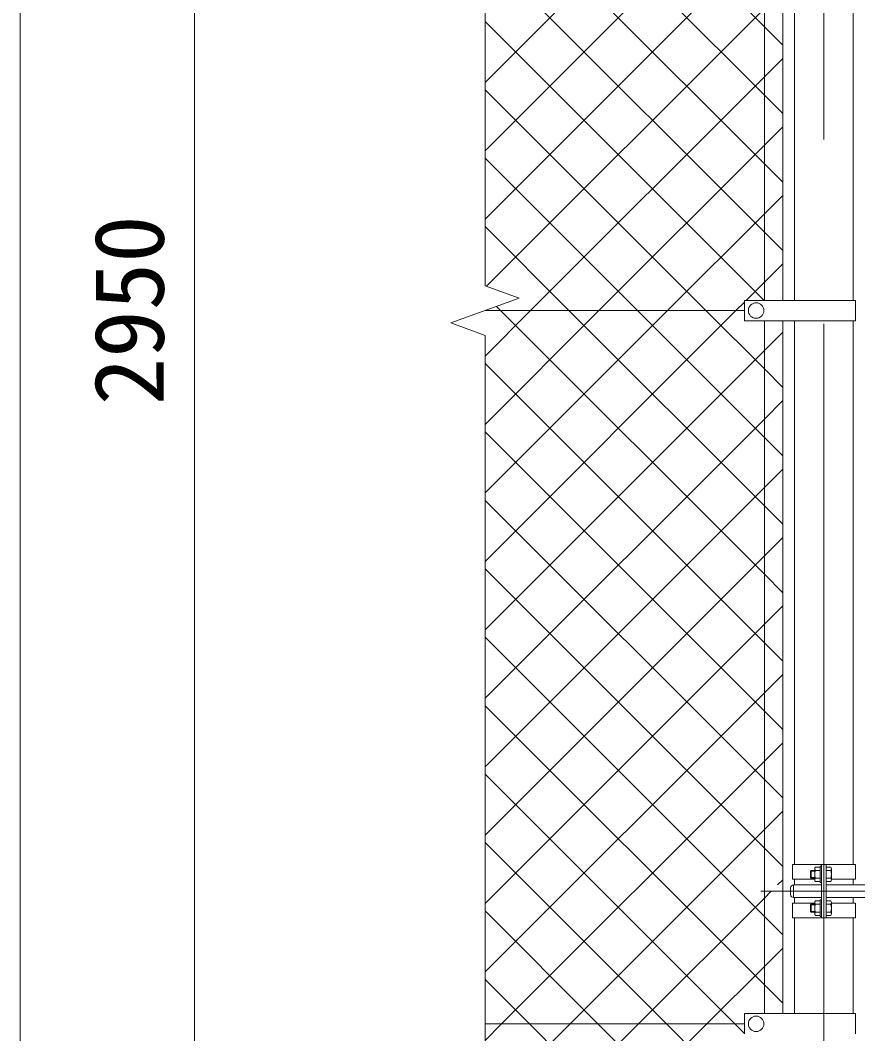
# Model space of a CAD drawing. Units: millimetres, scale not verified. Extents: x -6300 to 6300, y -4455 to 4455.
# Drawn here: x -4277 to -3412, y 191 to 1238 of the extents above; entities that cross this region are included whole.
import ezdxf
from ezdxf.enums import TextEntityAlignment as Align

# ---------------------------------------------------------------- set-up
doc = ezdxf.new("R2010")
doc.units = ezdxf.units.MM
doc.header["$LTSCALE"] = 30
doc.linetypes.add('USER1', pattern=[50.8, 31.75, -6.35, 6.35, -6.35])
for name, color, linetype, lineweight in [('0-1_D-BMK', 2, 'USER1', 13), ('0-2_D-STR1', 1, 'Continuous', 18), ('0-3_D-STR3', 3, 'Continuous', 13), ('0-7_D-STR-DIM', 7, 'Continuous', 9), ('0-9_D-STR2', 7, 'Continuous', 9)]:
    doc.layers.add(name, color=color, linetype=linetype, lineweight=lineweight)
doc.styles.add('ＭＳ ゴシック', font='')
doc.styles.get('ＭＳ ゴシック').set_extended_font_data('MS Gothic')

msp = doc.modelspace()

# ---------------------------------------------------------------- linework, layer by layer
at = {"layer": '0-1_D-BMK'}
for p, q in [((-3446.94, 2448.75), (-3446.94, -947.06)), ((-3511.99, 338.51), (-3171.99, 338.51))]:
    msp.add_line(p, q, dxfattribs=at)
at = {"layer": '0-2_D-STR1'}
for p, q in [((-3477.19, 1257.61), (-3477.19, 949.01)), ((-3416.69, 1257.61), (-3416.69, 949.01)), ((-3477.19, 928.01), (-3477.19, 366.01)), ((-3416.69, 928.01), (-3416.69, 366.01)), ((-3477.19, 351.01), (-3477.19, 345.01)), ((-3416.69, 351.01), (-3416.69, 345.01)), ((-3477.19, 332.01), (-3477.19, 326.01)), ((-3416.69, 332.01), (-3416.69, 326.01)), ((-3477.19, 311.01), (-3477.19, 212.01)), ((-3416.69, 311.01), (-3416.69, 212.01))]:
    msp.add_line(p, q, dxfattribs=at)
at = {"layer": '0-3_D-STR3'}
for p, q in [((-3508.44, 1665.21), (-3508.44, 949.01)), ((-3489.44, 1665.21), (-3489.44, 949.01)), ((-3528.94, 949.01), (-3528.94, 928.01)), ((-3414.14, 949.01), (-3528.94, 949.01)), ((-3414.14, 949.01), (-3414.14, 928.01)), ((-3796.94, 938.51), (-3528.94, 938.51)), ((-3414.14, 928.01), (-3528.94, 928.01)), ((-3508.44, 928.01), (-3508.44, 212.01)), ((-3479.49, 366.01), (-3414.39, 366.01)), ((-3479.49, 366.01), (-3479.49, 351.01)), ((-3460.64, 359.33), (-3459.97, 360.01)), ((-3460.64, 359.33), (-3460.64, 352.69)), ((-3456.34, 359.33), (-3460.64, 359.33)), ((-3456.34, 360.01), (-3459.97, 360.01)), ((-3459.97, 360.01), (-3459.97, 352.01)), ((-3456.34, 361.83), (-3456.34, 350.23)), ((-3450.84, 363.51), (-3455.74, 363.51)), ((-3450.84, 360.01), (-3455.74, 360.01)), ((-3449.24, 364.51), (-3450.84, 364.51)), ((-3450.84, 364.51), (-3450.84, 347.51)), ((-3449.24, 366.01), (-3449.24, 311.01)), ((-3446.94, 366.01), (-3446.94, 311.01)), ((-3444.64, 366.01), (-3444.64, 311.01)), ((-3444.64, 364.91), (-3444.64, 347.11)), ((-3444.64, 363.51), (-3439.74, 363.51)), ((-3444.64, 360.01), (-3439.74, 360.01)), ((-3439.14, 361.83), (-3439.14, 350.23)), ((-3414.39, 366.01), (-3414.39, 351.01)), ((-3479.49, 351.01), (-3456.34, 351.01)), ((-3460.64, 352.69), (-3459.97, 352.01)), ((-3456.34, 352.69), (-3460.64, 352.69)), ((-3456.34, 352.01), (-3459.97, 352.01)), ((-3450.84, 352.01), (-3455.74, 352.01)), ((-3450.84, 348.51), (-3455.74, 348.51)), ((-3449.24, 347.51), (-3450.84, 347.51)), ((-3444.64, 352.01), (-3439.74, 352.01)), ((-3444.64, 348.51), (-3439.74, 348.51)), ((-3439.14, 351.01), (-3414.39, 351.01)), ((-3481.29, 342.01), (-3481.29, 335.01)), ((-3478.29, 345.01), (-3449.24, 345.01)), ((-3478.29, 345.01), (-3478.29, 332.01)), ((-3444.64, 345.01), (-3321.29, 345.01)), ((-3479.49, 326.01), (-3456.34, 326.01)), ((-3479.49, 311.01), (-3479.49, 326.01)), ((-3478.29, 332.01), (-3449.24, 332.01)), ((-3460.64, 324.33), (-3459.97, 325.01)), ((-3459.97, 317.01), (-3459.97, 325.01)), ((-3456.34, 325.01), (-3459.97, 325.01)), ((-3456.34, 315.19), (-3456.34, 326.79)), ((-3450.84, 328.51), (-3455.74, 328.51)), ((-3450.84, 325.01), (-3455.74, 325.01)), ((-3450.84, 312.51), (-3450.84, 329.51)), ((-3449.24, 329.51), (-3450.84, 329.51)), ((-3444.64, 332.01), (-3321.29, 332.01)), ((-3444.64, 328.51), (-3439.74, 328.51)), ((-3444.64, 325.01), (-3439.74, 325.01)), ((-3439.24, 326.01), (-3414.39, 326.01)), ((-3439.14, 326.83), (-3439.14, 315.23)), ((-3414.39, 311.01), (-3414.39, 326.01)), ((-3456.34, 324.33), (-3460.64, 324.33)), ((-3460.64, 317.69), (-3460.64, 324.33)), ((-3456.34, 317.69), (-3460.64, 317.69)), ((-3460.64, 317.69), (-3459.97, 317.01)), ((-3456.34, 317.01), (-3459.97, 317.01)), ((-3450.84, 317.01), (-3455.74, 317.01)), ((-3444.64, 317.01), (-3439.74, 317.01)), ((-3479.49, 311.01), (-3414.39, 311.01)), ((-3450.84, 313.51), (-3455.74, 313.51)), ((-3449.24, 312.51), (-3450.84, 312.51)), ((-3444.64, 313.51), (-3439.74, 313.51)), ((-3528.94, 212.01), (-3528.94, 191.01)), ((-3414.14, 212.01), (-3528.94, 212.01)), ((-3414.14, 212.01), (-3414.14, 191.01)), ((-3796.94, 201.51), (-3528.94, 201.51))]:
    msp.add_line(p, q, dxfattribs=at)
msp.add_lwpolyline([(-3489.44, 928.01), (-3489.44, 332.01), (-3489.44, 212.01)], dxfattribs=at)
for centre in [(-3516.94, 938.51), (-3516.94, 201.51)]:
    msp.add_circle(centre, 8, dxfattribs=at)
for centre, radius, start, end in [((-3453.49, 361.76), 2.85, 142.09851, 217.90149), ((-3442.71, 356.01), 13.63, 162.93847, 197.06153), ((-3452.78, 356.01), 13.63, 342.93847, 17.06153), ((-3441.99, 361.76), 2.85, 322.09851, 37.90149), ((-3453.49, 350.26), 2.85, 142.14171, 217.85829), ((-3441.99, 350.26), 2.85, 322.14171, 37.85829), ((-3478.29, 342.01), 3, 90, 180), ((-3478.29, 335.01), 3, 180, 270), ((-3453.49, 326.76), 2.85, 142.14171, 217.85829), ((-3442.71, 321.01), 13.63, 162.93847, 197.06153), ((-3452.78, 321.01), 13.63, 342.93847, 17.06153), ((-3441.99, 326.76), 2.85, 322.09851, 37.90149), ((-3453.49, 315.26), 2.85, 142.09851, 217.90149), ((-3441.99, 315.26), 2.85, 322.14171, 37.85829)]:
    msp.add_arc(centre, radius, start, end, dxfattribs=at)
at = {"layer": '0-7_D-STR-DIM'}
for p, q in [((-3796.94, 964.16), (-3796.94, 2476.51)), ((-4276.94, -526.49), (-4276.94, 2353.51)), ((-4096.94, -476.49), (-4096.94, 2353.51)), ((-3761.7, 951.34), (-3796.94, 964.16)), ((-3832.18, 925.69), (-3761.7, 951.34)), ((-3796.94, 912.86), (-3832.18, 925.69)), ((-3796.94, -679.49), (-3796.94, 912.86))]:
    msp.add_line(p, q, dxfattribs=at)
at = {"layer": '0-9_D-STR2'}
for p, q in [((-3508.44, 1231.69), (-3796.94, 1520.19)), ((-3796.94, 1174.33), (-3508.44, 1462.83)), ((-3508.44, 1160.98), (-3796.94, 1449.48)), ((-3796.94, 1103.62), (-3508.44, 1392.12)), ((-3508.44, 1090.27), (-3796.94, 1378.77)), ((-3796.94, 1032.91), (-3508.44, 1321.41)), ((-3508.44, 1019.56), (-3796.94, 1308.06)), ((-3508.6, 949.01), (-3796.94, 1237.35)), ((-3489.44, 1212.69), (-3508.44, 1231.69)), ((-3508.44, 1179.99), (-3489.44, 1198.99)), ((-3749.92, 938.51), (-3508.44, 1179.99)), ((-3568.81, 938.51), (-3796.94, 1166.64)), ((-3489.44, 1141.98), (-3508.44, 1160.98)), ((-3508.44, 1109.28), (-3489.44, 1128.28)), ((-3679.21, 938.51), (-3508.44, 1109.28)), ((-3639.52, 938.51), (-3796.94, 1095.93)), ((-3489.44, 1071.27), (-3508.44, 1090.27)), ((-3508.44, 1038.57), (-3489.44, 1057.57)), ((-3608.5, 938.51), (-3508.44, 1038.57)), ((-3710.23, 938.51), (-3796.94, 1025.22)), ((-3489.44, 1000.56), (-3508.44, 1019.56)), ((-3796.94, 891.49), (-3749.92, 938.51)), ((-3796.94, 820.78), (-3679.21, 938.51)), ((-3796.94, 750.07), (-3608.5, 938.51)), ((-3508.44, 736.72), (-3710.23, 938.51)), ((-3508.44, 807.43), (-3639.52, 938.51)), ((-3508.44, 878.14), (-3568.81, 938.51)), ((-3508.44, 897.15), (-3489.44, 916.15)), ((-3796.94, 608.65), (-3508.44, 897.15)), ((-3508.44, 595.3), (-3796.94, 883.8)), ((-3489.44, 859.14), (-3508.44, 878.14)), ((-3508.44, 826.44), (-3489.44, 845.44)), ((-3796.94, 537.94), (-3508.44, 826.44)), ((-3508.44, 524.59), (-3796.94, 813.09)), ((-3489.44, 788.43), (-3508.44, 807.43)), ((-3508.44, 755.72), (-3489.44, 774.72)), ((-3796.94, 467.22), (-3508.44, 755.72)), ((-3508.44, 453.88), (-3796.94, 742.38)), ((-3489.44, 717.72), (-3508.44, 736.72)), ((-3508.44, 685.01), (-3489.44, 704.01)), ((-3796.94, 396.51), (-3508.44, 685.01)), ((-3508.44, 383.17), (-3796.94, 671.67)), ((-3508.44, 614.3), (-3489.44, 633.3)), ((-3796.94, 325.8), (-3508.44, 614.3)), ((-3508.44, 312.45), (-3796.94, 600.95)), ((-3489.44, 576.3), (-3508.44, 595.3)), ((-3508.44, 543.59), (-3489.44, 562.59)), ((-3796.94, 255.09), (-3508.44, 543.59)), ((-3508.44, 241.74), (-3796.94, 530.24)), ((-3489.44, 505.59), (-3508.44, 524.59)), ((-3508.44, 472.88), (-3489.44, 491.88)), ((-3779.81, 201.51), (-3508.44, 472.88)), ((-3489.44, 434.88), (-3508.44, 453.88)), ((-3508.44, 402.17), (-3489.44, 421.17)), ((-3709.1, 201.51), (-3508.44, 402.17)), ((-3609.63, 201.51), (-3796.94, 388.82)), ((-3489.44, 364.17), (-3508.44, 383.17)), ((-3494.89, 345.01), (-3489.44, 350.46)), ((-3680.34, 201.51), (-3796.94, 318.11)), ((-3489.44, 293.45), (-3508.44, 312.45)), ((-3751.05, 201.51), (-3796.94, 247.4)), ((-3489.44, 222.74), (-3508.44, 241.74)), ((-3796.94, 184.38), (-3779.81, 201.51)), ((-3796.94, 113.67), (-3709.1, 201.51)), ((-3508.44, -41.1), (-3751.05, 201.51)), ((-3508.44, 29.61), (-3680.34, 201.51)), ((-3508.44, 100.32), (-3609.63, 201.51))]:
    msp.add_line(p, q, dxfattribs=at)
for points in [[(-3795.5, 963.64), (-3508.44, 1250.7), (-3489.44, 1269.7)], [(-3527.29, 949.01), (-3508.44, 967.86), (-3489.44, 986.86)], [(-3796.94, 679.36), (-3537.79, 938.51), (-3528.94, 947.36)], [(-3489.44, 647.01), (-3508.44, 666.01), (-3780.95, 938.51), (-3785.21, 942.78)], [(-3528.94, 191.53), (-3538.92, 201.51), (-3796.94, 459.53)], [(-3796.94, 42.96), (-3638.39, 201.51), (-3508.44, 331.46), (-3501.39, 338.51), (-3501.29, 338.61)], [(-3796.94, -27.75), (-3567.68, 201.51), (-3508.44, 260.75), (-3489.44, 279.75)]]:
    msp.add_lwpolyline(points, dxfattribs=at)

# ---------------------------------------------------------------- texts
at = {"layer": '0-7_D-STR-DIM', "style": 'ＭＳ ゴシック'}
msp.add_text('2950', height=72.14, rotation=90, dxfattribs=at).set_placement((-4107.06, 840.64), align=Align.BOTTOM_LEFT)

doc.saveas('drawing.dxf')
